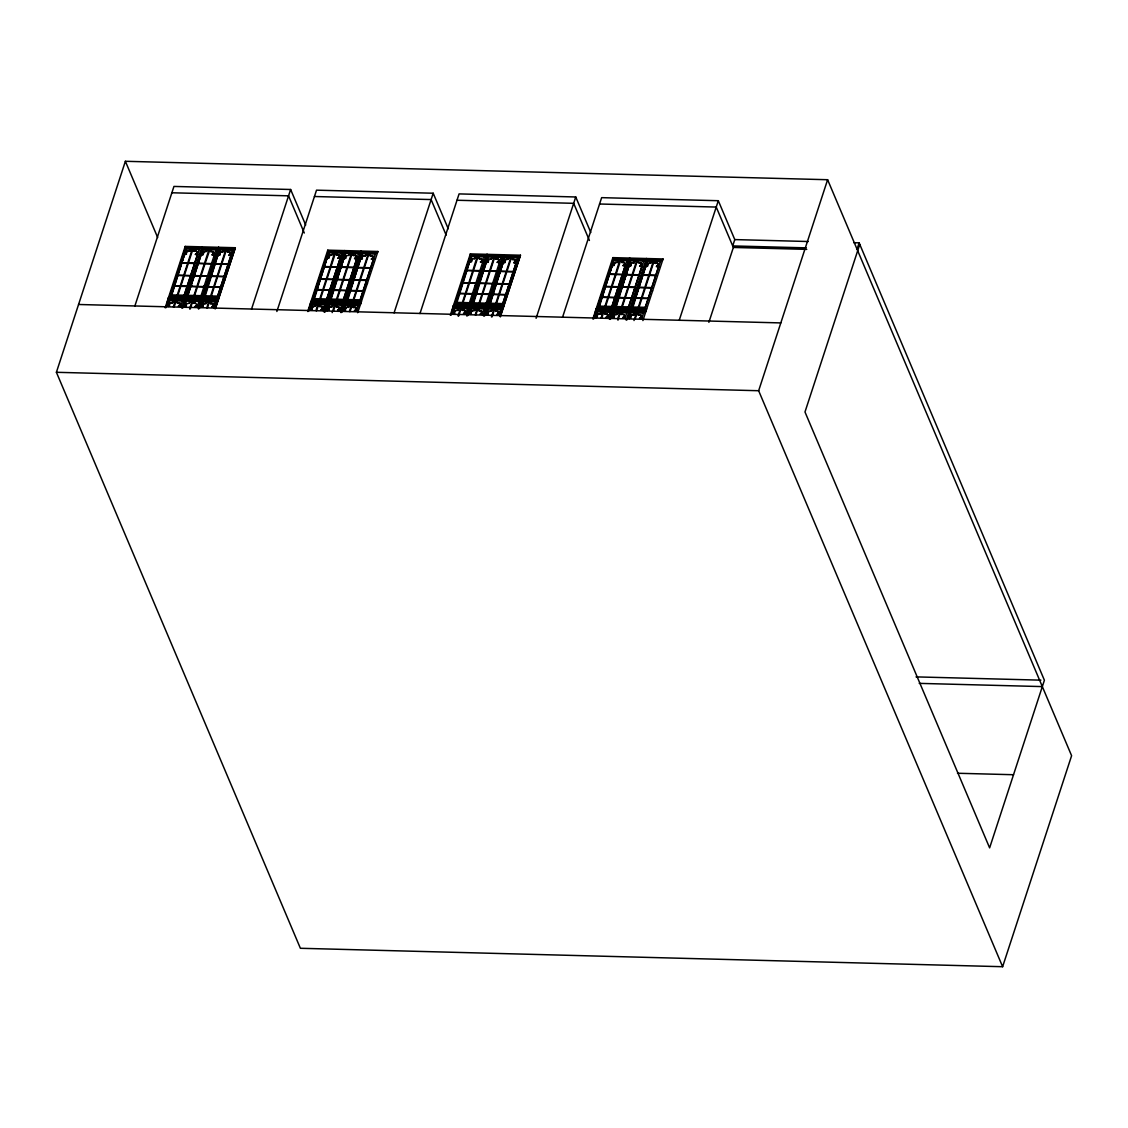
<?xml version="1.0" encoding="UTF-8"?>
<svg xmlns="http://www.w3.org/2000/svg" width="1128" height="1128" viewBox="0 0 1128 1128"><rect width="100%" height="100%" fill="white"/><g stroke="black" fill="none" stroke-linecap="round" stroke-linejoin="round"><path stroke-width="1.5" d="M201.658 255.28L201.207 254.463L202.899 254.519L203.942 251.445L206.241 251.544L207.552 249.697L208.99 249.542L204.464 263.402L198.542 263.247M206.184 303.221L205.761 303.728M220.764 252.009L222.949 251.981L224.261 250.134L225.699 249.979L221.173 263.839L215.251 263.684M315.332 306.097L316.531 304.63M345.69 255.971L348.806 255.28L350.032 253.292L351.386 253.067L353.473 255.393L355.574 255.182M365.627 255.534L368.109 253.504M470.08 262.316L469.629 261.513L471.307 261.555L471.546 259.271L474.648 258.594L475.889 256.592L478.441 256.676L479.203 258.622M474.761 258.411L475.96 256.733M474.606 310.271L472.294 310.679L471.081 312.385M491.484 258.636L491.061 259.144M633.88 314.656L636.305 312.78L638.504 314.007C637.531 316.192 641.691 313.358 641.437 316.023L640.789 317.024M650.757 262.824L647.698 263.952L647.543 266.349L645.752 266.293L642.932 274.908L648.854 275.063L653.394 261.202L650.334 263.317M199.43 308.564L201.757 298.92L203.167 297.129L219.043 248.555L218.635 247.3L198.443 308.536M215.152 308.973L235.343 247.737L185.218 246.412L165.167 307.775M325.287 311.864L327.613 302.233L329.023 300.429L344.9 251.854L344.491 250.599L324.286 311.836M341.995 312.301L344.322 302.671L345.732 300.866L361.609 252.291L361.2 251.036L340.994 312.273M344.731 303.925L360.452 304.334L361.439 301.275L345.732 300.866M467.838 315.6L470.179 305.97L471.574 304.165L487.451 255.591L487.056 254.336L466.851 315.572M484.546 316.037L486.887 306.407L488.283 304.616L504.16 256.042L503.765 254.773L483.559 316.009M500.268 316.46L520.473 255.21L470.348 253.899L450.284 315.248M610.403 319.351L612.744 309.707L614.14 307.916L630.016 259.341L629.607 258.072L609.416 319.323M614.14 307.916L629.861 308.325L629.861 311.413L645.568 311.822L646.57 308.762L630.848 308.353L628.86 311.384L613.139 310.976M177.181 301.98C176.194 304.306 180.254 301.416 180.113 303.954L179.676 304.912M194.072 251.149L193.311 249.189L192.07 249.048M193.903 303.221L193.156 301.261L190.59 301.176L189.363 303.178L186.247 303.855L186.021 306.139L184.329 306.097L186.332 299.992L199.515 300.344L197.188 307.239L197.527 306.449L195.454 306.393L196.554 305.42M210.767 250.783C209.808 253.18 214.066 249.88 213.911 252.728L211.923 254.914L214.151 254.97M336.637 254.886L336.835 254.026L334.678 252.63L333.324 252.855L332.083 254.843L329.799 254.745L328.741 257.818L327.064 257.776L324.399 266.546L330.321 266.702L334.621 252.799M187.248 286.329L187.53 285.229M203.957 286.766L204.238 285.666M220.665 287.203L220.947 286.103M329.813 290.065L330.095 288.965M346.522 290.502L346.804 289.402M363.23 290.953L363.512 289.84M472.378 293.816L472.66 292.702M489.087 294.253L489.369 293.153M505.795 294.69L506.077 293.59M614.943 297.552L615.225 296.452M631.652 297.989L631.934 296.89M648.36 298.426L648.642 297.327M183.765 296.974L184.259 295.24L171.851 294.916L170.582 296.636L183.765 296.974L199.684 248.273L186.501 247.92L170.582 296.636M217.182 297.863L217.676 296.128L205.268 295.804L203.999 297.51L217.182 297.863L233.101 249.147L219.918 248.794L203.999 297.51M326.33 300.725L326.824 298.99L314.416 298.666L313.133 300.372L326.33 300.725L342.249 252.009L329.066 251.657L313.133 300.372M343.039 301.162L343.532 299.428L331.124 299.103L329.841 300.809L343.039 301.162L358.958 252.446L345.774 252.108L329.841 300.809M359.747 301.599L360.241 299.865L347.833 299.54L346.564 301.246L359.747 301.599L375.666 252.883L362.483 252.545L346.564 301.246M468.895 304.461L469.389 302.727L456.981 302.403L455.698 304.123L468.895 304.461L484.814 255.746L471.631 255.407L455.698 304.123M485.604 304.898L486.097 303.164L473.689 302.84L472.406 304.56L485.604 304.898L501.523 256.183L488.339 255.844L472.406 304.56M502.312 305.336L502.806 303.601L490.398 303.277L489.115 304.997L502.312 305.336L518.231 256.634L505.048 256.282L489.115 304.997M611.461 308.198L611.954 306.463L599.532 306.139L598.263 307.859L611.461 308.198L627.379 259.496L614.182 259.144L598.263 307.859M628.169 308.649L628.663 306.915L616.255 306.576L614.971 308.296L628.169 308.649L644.088 259.933L630.89 259.581L614.971 308.296M644.878 309.086L645.371 307.352L632.963 307.027L631.68 308.734L644.878 309.086L660.796 260.371L647.613 260.018L631.68 308.734M172.556 302.36L175.249 300.513L177.392 301.909C176.419 304.095 180.579 301.261 180.325 303.925L178.337 306.111L180.565 306.167M189.786 250.261L189.955 251.276L187.854 250.924M189.617 302.318L189.137 303.333M206.142 251.177L208.835 249.33L210.922 251.657M349.06 254.434L348.58 255.45M348.552 306.985L351.231 305.138L353.374 306.534C352.401 308.705 356.561 305.871 356.307 308.536L355.658 309.537M348.89 306.506L345.52 308.043L345.295 310.327L343.603 310.285L345.605 304.165L358.789 304.518L356.462 311.413L356.8 310.623L354.728 310.567M458.038 309.368L458.208 310.397L455.585 310.242M508.333 258.608L507.854 259.623M617.312 313.542L616.833 314.557M634.19 261.922L634.345 262.937L632.258 262.598M56.4 372.296L125.377 161.29L827.614 179.719L1071.6 755.704L1002.623 966.71L300.386 948.281L56.4 372.296L758.65 390.725L1002.623 966.71M134.838 306.097L173.952 186.43L290.629 189.49L305.688 225.036M166.013 307.676L168.34 298.046L169.75 296.255L185.626 247.681L185.218 246.412M169.623 299.554L168.072 306.463L169.623 299.554L182.806 299.893L180.48 306.802L180.818 306.012L178.746 305.956M171.851 294.916L186.501 247.92M173.388 306.901L175.192 300.683M192.282 249.105L187.756 262.965L181.834 262.81L184.639 254.195L186.43 254.251L186.416 251.784L189.532 251.107L190.759 249.105L192.127 248.879M174.036 306.985L176.292 300.964M192.902 249.26L188.418 262.979L194.622 263.148L197.442 254.533L195.214 254.477L196.723 253.349L196.78 251.276L194.199 251.22M181.721 308.099L201.926 246.849L202.335 248.118L186.458 296.692L184.47 299.724L168.749 299.301M182.722 308.113L185.457 299.752L185.457 296.664L169.75 296.255M187.29 297.073L203.209 248.357L216.393 248.71L200.474 297.425L187.29 297.073L203.209 248.357M186.332 299.992L184.781 306.915L184.329 306.097M189.603 308.875L192.112 301.176M187.53 296.918L193.452 297.073L196.836 286.738L190.914 286.582M190.251 308.959L192.733 301.331M198.486 308.917L218.635 247.3M203.04 300.429L201.489 307.352L203.04 300.429L216.223 300.781L213.897 307.676L216.223 300.781M205.268 295.804L219.918 248.794M206.805 307.775L208.821 301.613L207.383 301.768L206.071 303.615L203.773 303.517L202.73 306.576L201.038 306.534M207.453 307.873L209.456 301.768L210.598 302.854C209.639 305.321 213.925 302.008 213.742 304.8L211.754 306.985L213.982 307.042M233.101 249.147L217.041 297.693L210.837 297.524L214.207 287.203L220.411 287.358M215.744 307.69L235.343 247.737M251.516 309.157L290.629 189.49M276.868 311.497L316.517 190.167L433.194 193.226L448.253 228.772M307.718 311.511L327.783 250.162L377.908 251.473L357.703 312.71M308.564 311.427L310.905 301.782L312.301 299.992L328.178 251.417L327.783 250.162M312.188 303.291L310.637 310.214L312.188 303.291L325.372 303.643L323.045 310.538L325.372 303.643M314.416 298.666L329.066 251.657M315.953 310.637L317.758 304.419M316.601 310.736L318.589 304.63L319.746 305.716C318.787 308.113 323.045 304.814 322.89 307.662L320.902 309.847L323.13 309.904M342.249 252.009L326.189 300.556L319.985 300.386L323.355 290.065L329.559 290.22M324.342 312.216L344.491 250.599M326.894 309.847L328.897 303.728L342.08 304.081L339.754 310.976L340.092 310.186L338.019 310.129L339.598 308.099L339.175 307.098L336.525 307.197L336.666 306.083L334.522 304.701L333.155 304.927L331.928 306.915L329.63 306.816L328.586 309.89L326.894 309.847L327.346 310.651L328.897 303.728M331.124 299.103L345.774 252.108M332.154 312.611L334.678 304.912L333.239 305.068L331.702 307.07M333.31 311.173L335.566 305.138M341.051 312.653L361.2 251.036M345.605 304.165L344.054 311.088L343.603 310.285M347.833 299.54L362.483 252.545M349.37 311.511L351.386 305.35L349.948 305.505M368.264 253.729L363.738 267.576L357.816 267.421L360.622 258.82L362.412 258.862L362.102 257.452M350.018 311.61L352.006 305.519L353.163 306.59C352.176 308.931 356.236 306.026 356.096 308.578M368.884 253.885L364.4 267.604L370.604 267.759L373.424 259.158L371.197 259.087L372.705 257.959M394.081 312.893L433.194 193.226M419.969 313.57L459.082 193.903L575.745 196.977L590.804 232.523M451.129 315.163L453.47 305.533L454.866 303.728L470.743 255.154L470.348 253.899M454.753 307.042L453.202 313.951L454.753 307.042L467.937 307.38L465.61 314.275L465.934 313.485L463.876 313.443M456.981 302.403L471.631 255.407M458.01 315.925L460.534 308.226M458.673 315.995L461.155 308.381M466.907 315.967L487.056 254.336M471.462 307.479L469.911 314.388L471.462 307.479L484.645 307.817L482.319 314.712L482.657 313.922L480.584 313.88L481.684 312.893M473.689 302.84L488.339 255.844M475.226 314.811L477.243 308.663L475.804 308.804L474.493 310.651L472.195 310.553L470.869 312.4L471.391 313.796L469.601 313.753M475.875 314.909L477.863 308.818L479.019 309.904M484.166 314.74L503.765 254.773M488.17 307.916L486.619 314.825L488.17 307.916L501.354 308.254L499.027 315.149L501.354 308.254M490.398 303.277L505.048 256.282M491.427 316.799L493.951 309.1L492.513 309.241C491.752 312.653 489.157 309.58 487.789 312.823M492.09 316.869L494.572 309.255L495.798 311.384L497.97 310.99M518.231 256.634L502.171 305.166L495.967 305.011L499.337 294.676L505.541 294.845M500.324 316.841L520.473 255.21M536.096 318.308L575.745 196.977M562.534 317.32L601.647 197.654L718.31 200.713L734.779 239.587L732.706 245.932L806.266 247.864M592.849 318.998L612.899 257.635L663.038 258.961L642.889 320.578M593.695 318.9L596.035 309.269L597.431 307.479L613.308 258.904L612.899 257.635M597.318 310.778L595.767 317.701L597.318 310.778L610.502 311.116L608.175 318.026L608.5 317.236L606.441 317.179M599.532 306.139L614.182 259.144M601.083 318.124L602.874 311.906M601.732 318.209L603.72 312.118L604.876 313.203C603.889 315.53 607.95 312.639 607.809 315.177L607.372 316.136M610.022 318.04L629.607 258.072M614.027 311.215L612.476 318.138L614.027 311.215L627.21 311.568L624.884 318.463L625.208 317.673L623.149 317.617L624.729 315.586L624.306 314.571L622.853 314.43M616.255 306.576L630.89 259.581M617.791 318.561L619.808 312.4L618.37 312.555L617.044 314.402L614.76 314.303L613.702 317.363L612.025 317.32M636.685 260.765L632.145 274.626L626.223 274.471L629.043 265.856L630.834 265.912L630.989 263.501M617.947 320.183L620.428 312.555L621.584 313.64M637.306 260.921L632.822 274.64L639.026 274.809L641.846 266.194L639.618 266.137L640.958 264.953L641 263.064M626.181 320.14L646.33 258.523L646.725 259.778L630.848 308.353M627.112 319.788L629.861 311.413M630.735 311.652L629.184 318.575L630.735 311.652L643.919 312.005L641.592 318.9L641.931 318.11L639.858 318.054M632.963 307.027L647.613 260.018M633.992 320.535L636.516 312.837M635.149 319.097L637.137 312.992M679.197 320.38L718.31 200.713M708.877 322.34L733.355 247.455L716.238 207.058L599.574 203.999M758.65 390.725L827.614 179.719M857.054 249.203L859.127 242.858L853.868 242.717M859.762 244.367L804.983 411.988L989.623 847.875L1044.401 680.254L859.127 242.858M199.684 248.273L199.233 249.415L186.825 249.091M182.806 299.893L182.355 301.049L169.947 300.725M216.393 248.71L215.941 249.852L203.533 249.528M199.515 300.344L199.064 301.486L186.656 301.162M358.958 252.446L358.507 253.603L346.099 253.278M342.08 304.081L341.629 305.223L329.221 304.898M375.666 252.883L375.215 254.04L362.807 253.715M358.789 304.518L358.337 305.674L345.929 305.336M484.814 255.746L484.363 256.902L471.955 256.578M467.937 307.38L467.486 308.536L455.077 308.212M501.523 256.183L501.072 257.339L488.664 257.015M484.645 307.817L484.194 308.973L471.786 308.649M627.379 259.496L626.928 260.638L614.52 260.314M610.502 311.116L610.051 312.273L597.643 311.948M644.088 259.933L643.637 261.076L631.229 260.751M627.21 311.568L626.759 312.71L614.351 312.385M660.796 260.371L660.345 261.513L647.937 261.188M643.919 312.005L643.468 313.147L631.06 312.823M197.358 255.168L197.696 254.378L195.623 254.322M214.066 255.605L214.405 254.815L212.332 254.759L213.432 253.786M230.775 256.042L231.113 255.252L229.04 255.196M339.923 258.904L340.247 258.115L338.188 258.058M356.631 259.341L356.97 258.552L354.897 258.509L356.476 256.465L356.053 255.464L353.402 255.577L352.176 253.447L347.692 267.153L353.896 267.322L356.716 258.707L354.488 258.65L355.828 257.466L355.884 255.577M373.34 259.778L373.678 258.989L371.606 258.947M482.488 262.641L482.812 261.865L480.754 261.809M499.196 263.092L499.521 262.302L497.462 262.246L498.562 261.273M515.905 263.529L516.229 262.739L514.171 262.683L515.75 260.653C515.905 257.79 511.647 261.104 512.606 258.707L511.449 257.621L506.965 271.34L513.169 271.495M625.053 266.391L625.377 265.602L623.319 265.545M641.761 266.828L642.086 266.039L640.027 265.982L641.606 263.952L641.183 262.951L639.731 262.796M658.47 267.265L658.794 266.476L656.736 266.419L657.836 265.447M196.554 253.292L196.991 252.319C197.132 249.781 193.071 252.672 194.058 250.346L193.17 249.33M229.971 254.167L230.408 253.208C230.549 250.656 226.488 253.546 227.475 251.22L226.319 250.148L221.835 263.853L228.053 264.022M213.093 305.801L212.741 303.672M339.119 257.029L339.345 255.027L337.892 254.872M322.241 308.663L322.298 306.774L321.015 306.506M339.387 308.141L337.61 310.285L339.838 310.341M372.536 257.903L373.185 256.916C373.439 254.237 369.279 257.085 370.252 254.9L369.293 253.8L366.826 253.87L365.204 255.844M481.684 260.765L482.121 259.807C482.262 257.254 478.201 260.159 479.189 257.833L478.032 256.747L473.548 270.466L479.752 270.621M464.806 312.4L464.454 310.271M498.224 313.274L498.28 311.384M624.249 264.516L624.686 263.543C624.827 261.005 620.752 263.896 621.754 261.569L618.454 260.328L617.213 262.331L614.111 263.007L613.872 265.306L612.194 265.249L612.645 266.067M624.517 315.614L622.741 317.772L624.968 317.828M186.12 252.827L187.333 251.135M186.416 303.911L186.261 306.308L184.47 306.266M220.002 252.728L219.847 255.125L218.056 255.069M454.838 310.961L454.683 313.358L452.892 313.316M488.424 259.764L488.269 262.161L486.478 262.119M597.403 314.698L597.248 317.095L595.457 317.053M630.82 315.572L630.665 317.983L628.874 317.927M201.926 246.849L201.334 248.089L185.626 247.681M377.908 251.473L377.316 252.7L361.609 252.291M646.33 258.523L645.738 259.75L630.016 259.341M663.038 258.961L662.446 260.187L646.725 259.778M177.166 296.805L178.055 295.085M193.875 297.242L194.763 295.522M210.583 297.679L211.472 295.959M319.732 300.541L320.62 298.821M336.44 300.993L337.328 299.258M353.149 301.43L354.037 299.695M462.297 304.292L463.185 302.572M479.005 304.729L479.894 303.009M495.714 305.166L496.602 303.446M604.862 308.029L605.75 306.308M621.57 308.466L622.459 306.745M638.279 308.903L639.167 307.183M176.885 296.805L177.787 295.071M193.593 297.242L194.495 295.508M210.302 297.679L211.204 295.959M319.45 300.541L320.352 298.821M336.158 300.979L337.06 299.258M352.867 301.416L353.769 299.695M462.015 304.278L462.917 302.558M478.723 304.715L479.626 302.995M495.432 305.152L496.334 303.432M604.58 308.029L605.482 306.294M621.288 308.466L622.191 306.745M637.997 308.903L638.899 307.183M174.05 285.976L175.122 284.905M190.759 286.427L191.831 285.342M207.481 286.864L208.539 285.779M316.615 289.727L317.687 288.641M333.324 290.164L334.396 289.078M350.032 290.601L351.104 289.515M459.181 293.463L460.252 292.378M475.889 293.9L476.961 292.815M492.598 294.337L493.669 293.266M601.746 297.214L602.817 296.128M618.454 297.651L619.526 296.565M635.163 298.088L636.234 297.002M204.055 251.572L203.139 254.688L201.348 254.632M329.898 254.872L328.995 257.988L327.205 257.945L327.515 258.58M346.606 255.309L345.45 258.256L343.772 258.213L344.223 259.017M362.398 256.409L365.514 255.718M472.463 258.608L471.56 261.724L469.77 261.682M454.669 310.905L457.771 310.214L459.011 308.226L460.365 308L462.522 309.396L462.325 310.256L463.594 310.087M615.028 262.359L614.125 265.475L612.335 265.418L609.515 274.034L615.437 274.189L619.751 260.272M633.767 314.839L631.468 314.74L630.411 317.814L628.733 317.758M223.02 251.079L225.544 249.767L227.687 251.149C226.714 253.335 230.873 250.501 230.62 253.166L228.631 255.351L230.859 255.407M173.966 300.88L172.654 302.741L169.538 303.418L169.313 305.702L167.621 305.66M206.142 302.713L208.666 301.387L210.809 302.783L210.612 303.658L211.895 303.488M333.394 252.996L331.787 254.956M315.29 305.575L317.814 304.264L319.901 306.59M491.441 258.129L493.951 256.803L496.108 258.199C494.586 260.751 499.281 257.41 499.041 260.216L497.053 262.401L499.281 262.457M474.564 309.763L477.088 308.438L479.231 309.833L478.822 310.792L481.571 310.947M618.525 260.483L617.636 262.5L615.55 262.147M636.516 260.554L635.163 260.765L633.922 262.768L631.638 262.669L630.58 265.743L628.902 265.686L629.353 266.504M650.715 262.302L653.225 260.991L655.382 262.373L655.185 263.247L656.454 263.078M601.647 312.103L600.759 314.134L598.15 313.979M339.288 257.085L337.78 258.213L340.007 258.27M355.828 309.594L354.319 310.722L356.547 310.778M640.958 317.081L639.449 318.209L641.677 318.265M170.991 302.558L169.242 304.461L169.552 305.871L167.762 305.829M204.408 303.432L202.659 305.336L202.984 306.76L201.179 306.703M363.851 255.548L361.891 257.466L362.159 258.693L360.481 258.65L360.932 259.454M313.556 306.308L311.807 308.198L312.118 309.622L310.327 309.565M330.264 306.745L328.516 308.635L328.826 310.059L327.035 310.003M346.973 307.183L345.224 309.086L345.535 310.496L343.744 310.454M506.401 259.285L504.963 260.145L504.724 262.429L503.046 262.387L503.497 263.205M631.567 314.867L634.19 315.008L633.837 313.936L636.347 312.611M337.906 254.716L336.412 254.984L335.467 253.01L330.983 266.716L337.187 266.885M195.186 303.037L193.692 303.319L193.001 301.402M479.329 258.693L481.91 258.763L481.853 260.836L480.345 261.964L482.572 262.02M496.038 259.144L497.18 258.89M336.609 307.027L338.696 306.816M479.16 310.764L481.741 310.834L482.164 311.85L480.175 314.021L482.403 314.092M622.867 314.261L621.373 314.543L620.837 312.484L618.285 312.4M350.117 253.433L351.555 253.292L347.029 267.139L341.107 266.983L343.913 258.382L345.704 258.425L345.394 257.015M190.674 301.317L191.901 301.12M509.391 257.607L511.858 257.551L512.746 259.581M635.233 260.921L637.715 260.85L638.533 263.05L640.704 262.669M171.879 192.775L288.556 195.835L304.292 233.002M314.444 196.512L431.107 199.571L446.166 235.117M457.009 200.248L573.673 203.322L589.422 240.476M734.779 239.587L808.339 241.519M733.355 247.455L806.774 249.373M202.335 248.118L218.056 248.527M219.043 248.555L234.765 248.964M328.178 251.417L343.899 251.826M344.9 251.854L360.607 252.263M470.743 255.154L486.464 255.577M487.451 255.591L503.173 256.014M504.16 256.042L519.881 256.451M613.308 258.904L629.029 259.313M220.242 249.965L232.65 250.289M329.39 252.827L341.798 253.166M505.372 257.452L517.78 257.776M186.176 254.068L184.498 254.026L184.95 254.843M515.989 262.894L513.762 262.838L515.538 260.681L513.874 259.496M211.331 263.585L205.127 263.416L209.878 249.767M466.95 270.283L472.872 270.438L477.186 256.535M483.658 270.734L489.58 270.889L494.12 257.029L492.668 257.17L491.357 259.031L489.073 258.932L488.015 261.992L486.337 261.95L486.788 262.753M496.461 271.058L490.257 270.903L494.741 257.184L495.897 258.27M198.429 263.571L204.351 263.726L200.417 275.768L194.495 275.613M211.232 263.91L205.028 263.74L201.094 275.782L207.298 275.951M215.138 264.008L221.06 264.163L217.126 276.205L211.204 276.05M227.941 264.347L221.737 264.178L217.803 276.219L224.007 276.388M337.089 267.209L330.885 267.04L326.951 279.095L333.155 279.25M466.851 270.607L472.773 270.762L468.839 282.818L462.917 282.663M479.654 270.946L473.45 270.791L469.502 282.832L475.706 282.987M483.559 271.058L489.481 271.213L485.548 283.255L479.626 283.1M496.362 271.383L490.158 271.228L486.21 283.269L492.428 283.438M513.071 271.82L506.867 271.665L502.933 283.706L509.137 283.875M194.383 275.937L200.305 276.092L196.935 286.413L191.013 286.258M207.185 276.275L200.981 276.106L197.612 286.442L203.816 286.597M211.105 276.374L217.027 276.529L213.643 286.864L207.721 286.709M223.894 276.712L217.69 276.543L214.32 286.879L220.524 287.034M333.042 279.575L326.838 279.42L323.468 289.741L329.672 289.91M462.804 282.987L468.726 283.142L465.356 293.463L459.434 293.308M475.607 283.311L469.403 283.156L466.033 293.477L472.237 293.647M479.513 283.424L485.435 283.579L482.065 293.9L476.143 293.745M492.316 283.762L486.112 283.593L482.742 293.914L488.946 294.084M509.024 284.2L502.82 284.03L499.45 294.366L505.654 294.521M189.73 278.743L193.24 278.827M206.438 279.18L209.949 279.279M223.147 279.617L224.909 279.659M332.295 282.479L335.806 282.578M349.003 282.916L352.514 283.015M365.712 283.354L367.474 283.41M474.86 286.23L478.371 286.315M491.568 286.667L495.079 286.752M508.277 287.104L510.039 287.147M617.411 289.966L620.936 290.051M634.133 290.404L637.644 290.502M650.842 290.841L652.59 290.883M203.703 286.921L197.499 286.766L194.129 297.087L200.333 297.256L200.967 295.691L188.559 295.353M207.623 287.034L213.544 287.189L210.161 297.51L204.238 297.355M459.322 293.632L465.244 293.788L461.874 304.109L455.952 303.954M472.124 293.971L465.92 293.802L462.55 304.137L468.754 304.292M476.03 294.07L481.952 294.225L478.582 304.56L472.66 304.405M488.833 294.408L482.629 294.239L479.259 304.574L485.463 304.729M186.458 296.692L202.18 297.101M203.167 297.129L218.888 297.538M312.301 299.992L328.022 300.401M329.023 300.429L344.731 300.838M454.866 303.728L470.587 304.151M471.574 304.165L487.296 304.588M488.283 304.616L504.004 305.025M597.431 307.479L613.153 307.888M168.34 298.046L218.465 299.357M310.905 301.782L361.031 303.108M453.47 305.533L503.596 306.844M596.035 309.269L646.161 310.581M185.457 299.752L201.179 300.161M202.166 300.189L217.887 300.598M311.314 303.051L327.021 303.46M328.022 303.488L343.744 303.897M453.865 306.788L469.586 307.197M470.587 307.225L486.295 307.634M487.296 307.662L503.017 308.085M596.43 310.524L612.151 310.947M203.364 301.599L215.772 301.923M312.512 304.461L324.92 304.786M488.494 309.086L500.902 309.41M212.163 306.83L214.235 306.887M310.186 309.396L311.864 309.453L312.921 306.379L315.022 306.435M321.311 309.692L323.383 309.749M452.751 313.147L454.429 313.189M469.459 313.584L471.137 313.626M486.168 314.021L487.86 314.063M497.293 314.317L499.366 314.374M595.316 316.883L596.994 316.926L597.234 314.642L600.336 313.965L601.576 311.962L604.129 312.047L605.087 313.133C604.114 315.318 608.274 312.484 608.02 315.149L606.032 317.335L608.26 317.391M197.273 306.604L195.045 306.548L197.033 304.363L195.158 303.206M465.695 313.654L463.467 313.584L465.455 311.413C465.638 308.621 461.352 311.92 462.311 309.467L461.422 308.452M486.309 314.19L488.1 314.233L488.086 311.779L491.202 311.102L492.428 309.1L494.981 309.185L495.883 311.201M499.112 314.529L496.884 314.472L498.872 312.287L496.997 311.131M612.166 317.49L613.956 317.532L614.859 314.43L616.931 314.402M78.565 304.489L780.802 322.918M916.035 676.885L1040.89 680.156M919.235 683.371L1042.328 686.599M957.489 773.258L1013.522 774.725M212.036 251.572L213.7 252.757M650.447 263.162L648.346 263.106L647.289 266.18L645.611 266.137L646.062 266.941M222.752 251.939L220.651 251.882L219.607 254.956L217.916 254.914L218.367 255.718M204.577 251.361L206.142 251.445M474.352 258.707L474.564 258.481M348.326 307.465L348.749 307.168M172.344 302.854L172.767 302.558M657.314 263.261L658.103 264.431M640.845 315.135L638.081 314.98L637.405 313.062M498.04 259.087L498.83 260.244M338.767 254.9L339.556 256.07M637.574 260.991L638.462 262.006M369.152 253.955L370.04 254.97C369.053 257.297 373.114 254.392 372.973 256.944M125.377 161.29L157.68 237.543M507.981 259.102L505.781 259.369L504.977 262.598L503.187 262.556L500.381 271.171L506.303 271.326L510.829 257.466L509.306 257.466L507.981 259.102M621.965 261.499L621.768 262.373L623.995 262.232L624.898 263.515L622.91 265.7L625.138 265.757L622.318 274.372L616.114 274.203L620.597 260.483L621.965 261.499M655.171 262.443C654.212 264.911 658.498 261.597 658.315 264.389L656.327 266.575L658.555 266.631L655.735 275.246L649.531 275.077L654.014 261.372L655.171 262.443M174.205 286.145L170.821 296.481L176.743 296.636L180.113 286.3L174.205 286.145M177.674 275.5L174.304 285.821L180.226 285.976L183.596 275.655L177.674 275.5M181.721 263.134L177.787 275.176L183.709 275.331L187.643 263.289L181.721 263.134M180.79 286.329L177.42 296.65L183.624 296.819L186.994 286.484L180.79 286.329M184.273 275.669L180.903 286.004L187.107 286.159L190.477 275.838L184.273 275.669M188.32 263.303L184.386 275.345L190.59 275.514L194.524 263.473L188.32 263.303M316.757 289.896L313.387 300.217L319.309 300.372L322.678 290.051L316.757 289.896M320.239 279.236L316.869 289.572L322.791 289.727L326.161 279.392L320.239 279.236M324.286 266.871L320.352 278.912L326.274 279.067L330.208 267.026L324.286 266.871M333.465 290.333L330.095 300.654L336.017 300.809L339.387 290.488L333.465 290.333M336.948 279.673L333.578 290.009L339.5 290.164L342.87 279.829L336.948 279.673M340.994 267.308L337.06 279.349L342.982 279.504L346.916 267.463L340.994 267.308M340.064 290.502L336.694 300.823L342.898 300.993L346.268 290.671L340.064 290.502M343.546 279.857L340.177 290.178L346.381 290.347L349.75 280.012L343.546 279.857M347.593 267.477L343.659 279.532L349.863 279.688L353.797 267.646L347.593 267.477M350.188 290.77L346.804 301.091L352.726 301.246L356.11 290.925L350.188 290.77M353.656 280.111L350.286 290.446L356.208 290.601L359.578 280.28L353.656 280.111M357.703 267.745L353.769 279.8L359.691 279.955L363.625 267.9L357.703 267.745M356.772 290.939L353.402 301.275L359.606 301.43L362.976 291.109L356.772 290.939M360.255 280.294L356.885 290.615L363.089 290.784L366.459 280.449L360.255 280.294M364.302 267.928L360.368 279.97L366.572 280.125L370.506 268.083L364.302 267.928M492.739 294.507L489.369 304.842L495.291 304.997L498.661 294.662L492.739 294.507M496.221 283.861L492.851 294.182L498.773 294.337L502.143 284.016L496.221 283.861M500.268 271.495L496.334 283.537L502.256 283.692L506.19 271.651L500.268 271.495M601.887 297.369L598.517 307.704L604.439 307.859L607.809 297.524L601.887 297.369M605.369 286.724L601.999 297.045L607.921 297.2L611.291 286.879L605.369 286.724M609.416 274.358L605.482 286.399L611.404 286.554L615.338 274.513L609.416 274.358M608.486 297.552L605.116 307.873L611.32 308.043L614.689 297.707L608.486 297.552M611.968 286.893L608.584 297.228L614.788 297.383L618.172 287.062L611.968 286.893M616.015 274.527L612.067 286.568L618.271 286.738L622.219 274.696L616.015 274.527M618.595 297.806L615.225 308.141L621.147 308.296L624.517 297.961L618.595 297.806M622.078 287.161L618.708 297.482L624.63 297.651L628 287.316L622.078 287.161M626.125 274.795L622.191 286.836L628.113 286.991L632.047 274.95L626.125 274.795M625.194 297.989L621.824 308.311L628.028 308.48L631.398 298.144L625.194 297.989M628.677 287.33L625.307 297.665L631.511 297.82L634.881 287.499L628.677 287.33M632.723 274.964L628.775 287.005L634.979 287.175L638.927 275.133L632.723 274.964M635.304 298.257L631.934 308.578L637.856 308.734L641.226 298.412L635.304 298.257M638.786 287.598L635.416 297.933L641.338 298.088L644.708 287.753L638.786 287.598M642.833 275.232L638.899 287.273L644.821 287.428L648.755 275.387L642.833 275.232M641.902 298.426L638.533 308.748L644.737 308.917L648.106 298.582L641.902 298.426M645.385 287.767L642.015 298.102L648.219 298.257L651.589 287.936L645.385 287.767M649.432 275.401L645.484 287.443L651.688 287.612L655.636 275.57L649.432 275.401"/></g></svg>
